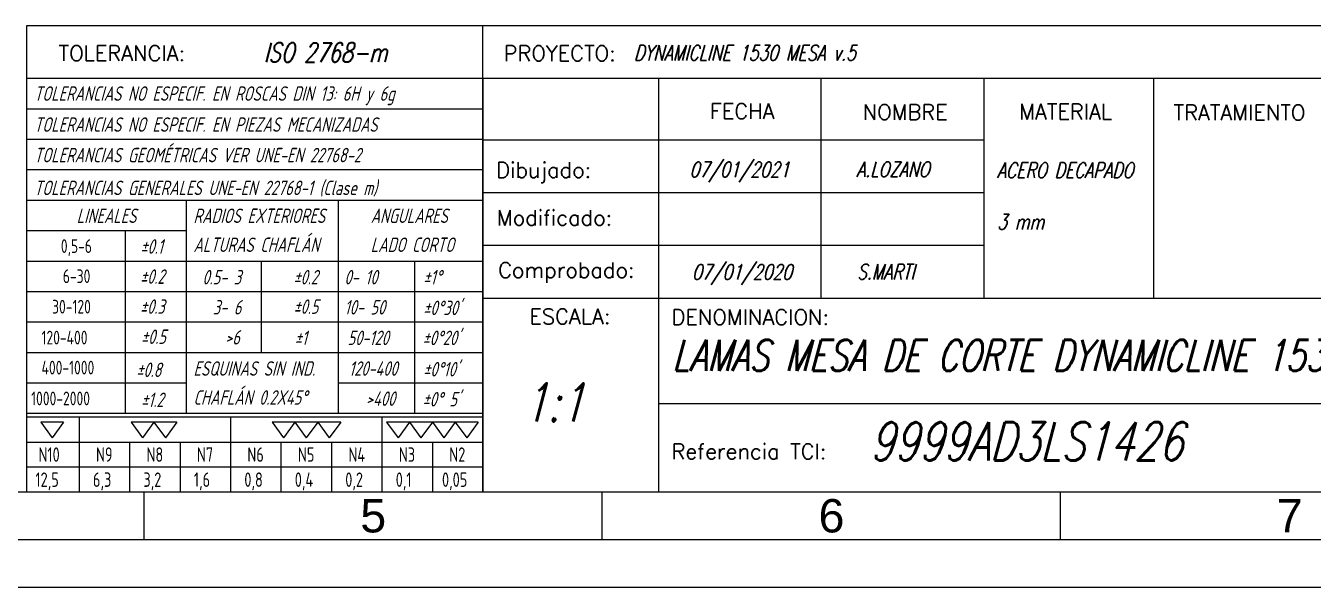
# Model space of a CAD drawing. Header units: millimetres. Extents: x 10217 to 12409, y 1251 to 2801.
# Drawn here: x 11288 to 11993, y 1251 to 1559 of the extents above; entities that cross this region are included whole.
import ezdxf
from ezdxf.enums import TextEntityAlignment as Align

# ---------------------------------------------------------------- set-up
doc = ezdxf.new("R2010")
doc.units = ezdxf.units.MM
doc.header["$LTSCALE"] = 50
for name, color, linetype in [('3-COTAS', 8, 'Continuous'), ('6-TEXTO', 8, 'Continuous'), ('9-FORMATO', 179, 'Continuous')]:
    doc.layers.add(name, color=color, linetype=linetype)
doc.styles.add('BULEGO_TEKNIKOA', font='isocp.shx', dxfattribs={"width": 0.8, "oblique": 15})
doc.styles.add('ROMANS', font='romans.shx', dxfattribs={"width": 0.75, "oblique": 15, "height": 15})
doc.styles.get("Standard").update_dxf_attribs({"font": 'arial.ttf'})

# ---------------------------------------------------------------- blocks, each defined once
blk = doc.blocks.new('A3 TCI')
at = {"color": 8}
for p, q in [((-214.87, 53.38), (-214.87, 10)), ((-166.92, 53.38), (-214.87, 53.38)), ((-166.92, 53.38), (-166.92, 10)), ((-214.87, 50.19), (-166.92, 50.19)), ((-166.92, 46.99), (-214.87, 46.99)), ((-166.92, 43.79), (-214.87, 43.79)), ((-166.92, 40.6), (-214.87, 40.6)), ((-198.09, 40.6), (-198.09, 18.22)), ((-182.11, 40.6), (-182.11, 18.22)), ((-198.09, 37.4), (-214.87, 37.4)), ((-204.48, 37.4), (-204.48, 18.22)), ((-166.92, 34.2), (-214.87, 34.2)), ((-190.2, 34.2), (-190.2, 24.61)), ((-174.12, 34.2), (-174.12, 18.22)), ((-166.92, 31.01), (-214.87, 31.01)), ((-166.92, 27.81), (-214.87, 27.81)), ((-166.92, 24.61), (-214.87, 24.61)), ((-198.09, 21.42), (-214.87, 21.42)), ((-166.92, 21.42), (-182.11, 21.42)), ((-166.92, 18.22), (-214.87, 18.22)), ((-166.92, 17.85), (-214.87, 17.85)), ((-209.33, 17.85), (-209.33, 10)), ((-193.43, 17.85), (-193.43, 10)), ((-177.52, 17.85), (-177.52, 10)), ((-213.36, 17.31, 258.15), (-212.16, 15.68, 258.15)), ((-210.96, 17.31, 258.15), (-213.36, 17.31, 258.15)), ((-210.96, 17.31, 258.15), (-212.16, 15.68, 258.15)), ((-203.88, 17.31, 258.15), (-202.68, 15.68, 258.15)), ((-201.48, 17.31, 258.15), (-203.88, 17.31, 258.15)), ((-201.48, 17.31, 258.15), (-202.68, 15.68, 258.15)), ((-201.48, 17.31, 258.15), (-200.27, 15.68, 258.15)), ((-199.07, 17.31, 258.15), (-201.48, 17.31, 258.15)), ((-199.07, 17.31, 258.15), (-200.27, 15.68, 258.15)), ((-189.07, 17.31, 258.15), (-187.87, 15.68, 258.15)), ((-186.67, 17.31, 258.15), (-189.07, 17.31, 258.15)), ((-186.67, 17.31, 258.15), (-187.87, 15.68, 258.15)), ((-184.27, 17.31, 258.15), (-186.67, 17.31, 258.15)), ((-186.67, 17.31, 258.15), (-185.47, 15.68, 258.15)), ((-184.27, 17.31, 258.15), (-185.47, 15.68, 258.15)), ((-181.86, 17.31, 258.15), (-184.27, 17.31, 258.15)), ((-184.27, 17.31, 258.15), (-183.06, 15.68, 258.15)), ((-181.86, 17.31, 258.15), (-183.06, 15.68, 258.15)), ((-174.63, 17.31, 258.15), (-177.03, 17.31, 258.15)), ((-177.03, 17.31, 258.15), (-175.83, 15.68, 258.15)), ((-174.63, 17.31, 258.15), (-175.83, 15.68, 258.15)), ((-172.23, 17.31, 258.15), (-174.63, 17.31, 258.15)), ((-174.63, 17.31, 258.15), (-173.43, 15.68, 258.15)), ((-172.23, 17.31, 258.15), (-173.43, 15.68, 258.15)), ((-169.82, 17.31, 258.15), (-172.23, 17.31, 258.15)), ((-172.23, 17.31, 258.15), (-171.02, 15.68, 258.15)), ((-169.82, 17.31, 258.15), (-171.02, 15.68, 258.15)), ((-169.82, 17.31, 258.15), (-168.62, 15.68, 258.15)), ((-167.42, 17.31, 258.15), (-169.82, 17.31, 258.15)), ((-167.42, 17.31, 258.15), (-168.62, 15.68, 258.15)), ((-214.87, 15.23), (-166.92, 15.23)), ((-204.03, 15.23), (-204.03, 10)), ((-198.73, 15.23), (-198.73, 10)), ((-188.13, 15.23), (-188.13, 10)), ((-182.83, 15.23), (-182.83, 10)), ((-172.22, 15.23), (-172.22, 10)), ((-214.87, 12.62), (-177.52, 12.62)), ((-177.52, 12.62), (-166.92, 12.62)), ((-214.87, 10), (-166.92, 10))]:
    blk.add_line(p, q, dxfattribs=at)
at = {"layer": '3-COTAS'}
for p, q in [((-148.46, 30.31), (-148.46, 53.38)), ((-131.38, 51.54), (-131.38, 53.35)), ((-131.38, 30.31), (-131.38, 51.54)), ((-114.31, 46.92), (-166.92, 46.92)), ((-114.31, 41.38), (-166.92, 41.38)), ((-114.31, 35.85), (-166.92, 35.85))]:
    blk.add_line(p, q, dxfattribs=at)
at = {"layer": '9-FORMATO', "color": 1}
for p, q in [((-214.87, 58.92), (-214.87, 10)), ((-10, 58.92), (-214.87, 58.92)), ((-166.92, 10), (-166.92, 58.92)), ((-10, 53.38), (-214.87, 53.38)), ((-114.31, 53.38), (-114.31, 30.31)), ((-96.49, 53.38), (-96.49, 30.31)), ((-10, 30.31), (-166.92, 30.31)), ((-148.46, 10), (-148.46, 30.31)), ((-10, 19.23), (-148.46, 19.23))]:
    blk.add_line(p, q, dxfattribs=at)
at = {"layer": '9-FORMATO', "color": 252, "linetype": 'ByBlock'}
for p, q in [((-395, 10), (-10, 10)), ((-202.5, 5), (-202.5, 10)), ((-154.38, 5), (-154.38, 10)), ((-106.25, 5), (-106.25, 10))]:
    blk.add_line(p, q, dxfattribs=at)
at = {"layer": '9-FORMATO', "color": 1, "linetype": 'ByBlock'}
for p, q in [((-400, 5), (-5, 5)), ((-420, 0), (0, 0))]:
    blk.add_line(p, q, dxfattribs=at)
at = {"color": 8, "style": 'BULEGO_TEKNIKOA', "width": 0.8}
for s, height, p in [('0,5-6', 1.439, (-211.25, 35.08)), ('6-30', 1.439, (-211.04, 31.92)), ('30-120', 1.439, (-212.17, 28.72)), ('120-400', 1.439, (-213.28, 25.48)), ('400-1000', 1.439, (-213.28, 22.33)), ('1000-2000', 1.439, (-214.37, 19.09)), ('N10', 1.518, (-213.6, 13.16)), ('N9', 1.518, (-207.56, 13.16)), ('N8', 1.518, (-202.26, 13.16)), ('N7', 1.518, (-196.96, 13.16)), ('N6', 1.518, (-191.66, 13.16)), ('N5', 1.518, (-186.35, 13.16)), ('N4', 1.518, (-181.05, 13.16)), ('N3', 1.518, (-175.75, 13.16)), ('N2', 1.518, (-170.45, 13.16)), ('12,5', 1.518, (-213.92, 10.53)), ('6,3', 1.518, (-207.88, 10.53)), ('3,2', 1.518, (-202.58, 10.53)), ('1,6', 1.518, (-197.28, 10.53)), ('0,8', 1.518, (-191.98, 10.53)), ('0,4', 1.518, (-186.68, 10.53)), ('0,2', 1.518, (-181.38, 10.53)), ('0,1', 1.518, (-176.08, 10.53)), ('0,05', 1.518, (-171.22, 10.53))]:
    blk.add_text(s, height=height, dxfattribs=at).set_placement(p)
at = {"color": 8, "style": 'BULEGO_TEKNIKOA'}
for s, insert, char_height, attachment_point in [('TOLERANCIAS NO ESPECIF. EN ROSCAS DIN 13: 6H y 6g', (-214.07, 50.59), 1.5184, 7), ('TOLERANCIAS NO ESPECIF. EN PIEZAS MECANIZADAS', (-214.07, 47.79), 1.5184, 7), ('TOLERANCIAS GEOMÉTRICAS VER UNE-EN 22768-2', (-214.07, 44.59), 1.5184, 7), ('TOLERANCIAS GENERALES UNE-EN 22768-1 (Clase m)', (-214.07, 41), 1.5184, 7), ('LINEALES', (-209.59, 38.22), 1.518, 7), ('RADIOS EXTERIORES', (-197.32, 38.22), 1.5184, 7), ('ANGULARES', (-178.71, 38.22), 1.518, 7), ('%%p0.1', (-201.72, 35), 1.518, 8), ('ALTURAS CHAFLÁN', (-197.32, 35.18), 1.5184, 7), ('LADO CORTO', (-178.71, 35.18), 1.518, 7), ('%%p0.2', (-201.65, 31.84), 1.518, 8), ('0.5- 3', (-192.32, 31.78), 1.518, 9), ('%%p0.2', (-186.82, 31.78), 1.518, 7), ('0- 10', (-178, 31.78), 1.518, 9), ('%%p1%%d', (-173.19, 31.78), 1.518, 7), ('%%p0.3', (-201.65, 28.69), 1.518, 8), ('3- 6', (-192.3, 28.62), 1.518, 9), ('%%p0.5', (-186.82, 28.69), 1.518, 7), ('10- 50', (-177.2, 28.62), 1.518, 9), ("%%p0%%d30'", (-173.19, 28.56), 1.518, 7), ('%%p0.5', (-201.53, 25.53), 1.518, 8), ("%%p0%%d20'", (-173.26, 25.41), 1.518, 7), ('>6', (-192.46, 25.47), 1.518, 9), ('%%p1', (-186.7, 25.41), 1.518, 7), ('50-120', (-176.82, 25.41), 1.518, 9), ('%%p0.8', (-202.01, 22.06), 1.518, 8), ('ESQUINAS SIN IND.', (-197.32, 22.19), 1.5184, 7), ('120-400', (-175.9, 22.19), 1.518, 9), ("%%p0%%d10'", (-173.19, 22.12), 1.518, 7), ('%%p1.2', (-201.65, 18.91), 1.518, 8), ('CHAFLÁN 0.2X45%%d', (-197.32, 19.15), 1.5184, 7), ('>400', (-176.15, 19.03), 1.518, 9), ("%%p0%%d 5'", (-173.26, 18.97), 1.518, 7)]:
    blk.add_mtext(s, dxfattribs=dict(at, insert=insert, char_height=char_height, attachment_point=attachment_point))
at = {"layer": '6-TEXTO', "style": 'ROMANS'}
for s, height, p in [('TOLERANCIA:', 1.6154, (-204.84, 56.04)), ('PROYECTO:', 1.615, (-158.85, 56.03)), ('FECHA', 1.615, (-139.68, 49.95)), ('NOMBRE', 1.615, (-122.56, 49.87)), ('MATERIAL', 1.615, (-105.71, 49.91)), ('TRATAMIENTO', 1.6154, (-87.45, 49.81)), ('ESCALA:', 1.615, (-157.78, 28.42))]:
    blk.add_text(s, height=height, dxfattribs=at).set_placement(p, align=Align.MIDDLE)
for s, height, p in [('Dibujado:', 1.615, (-165.51, 42.98)), ('Modificado:', 1.6154, (-165.45, 37.96)), ('Comprobado:', 1.6154, (-165.32, 32.48)), ('DENOMINACION:', 1.6154, (-147.11, 27.54)), ('Referencia TCI:', 1.6154, (-147.11, 13.44))]:
    blk.add_text(s, height=height, dxfattribs=at).set_placement(p)
at = {"layer": '6-TEXTO', "color": 252, "insert": (-189.96, 57.12), "char_height": 2, "attachment_point": 1, "style": 'ROMANS'}
blk.add_mtext_dynamic_manual_height_columns('ISO 2768-m', width=21.6593, gutter_width=17.5, heights=[0], dxfattribs=at)
at = {"layer": '6-TEXTO', "style": 'ROMANS', "oblique": 15, "width": 0.75}
for tag, p, height in [('PROYECTO', (-151.05, 55.28), 1.6), ('NUM_HOJA', (-24.5, 55.07), 1.6), ('FECH_DIB', (-145.21, 43.03), 1.6), ('NOM_DIB', (-127.69, 43.05), 1.6), ('MAT1', (-112.91, 42.96), 1.6), ('TRAT1', (-95.52, 42.91), 1.6), ('FECH_MOD', (-144.95, 37.82), 1.6), ('NOM_MOD', (-127.61, 37.74), 1.6), ('MAT2', (-112.91, 37.55), 1.6), ('TRAT2', (-95.54, 37.48), 1.6), ('FECH_COMP', (-144.95, 32.28), 1.6), ('NOM_COMP', (-127.62, 32.31), 1.6), ('MAT3', (-112.78, 32.41), 1.6), ('TRAT3', (-95.54, 32.33), 1.6), ('SUSTITUYE', (-43.96, 26.58), 1.6), ('DENOMINACION', (-147.04, 22.69), 4), ('SUSTITUIDO', (-43.85, 21.21), 1.6), ('ESCALA', (-162.71, 17.38), 4), ('REF_CLI', (-43.58, 13.67), 4), ('REF_TCI', (-126.3, 13.32), 4)]:
    blk.add_attdef(tag, p, '', height=height, dxfattribs=at)
at = {"layer": '9-FORMATO', "color": 252, "linetype": 'ByBlock'}
for s, p in [('5', (-178.44, 7.5)), ('6', (-130.31, 7.5)), ('7', (-82.19, 7.5))]:
    blk.add_text(s, height=3.5, dxfattribs=at).set_placement(p, align=Align.MIDDLE_CENTER)

msp = doc.modelspace()

# ---------------------------------------------------------------- block references
at = {"layer": '9-FORMATO'}
ref = msp.add_blockref('A3 TCI', (12409.208, 1251.203), dxfattribs=dict(at, xscale=5.218545680534717, yscale=5.218545680534717, zscale=5.218545680534717))
ref.add_attrib('PROYECTO', 'DYNAMICLINE 1530 MESA v.5', (11620.952, 1539.685), dxfattribs={"layer": '6-TEXTO', "height": 8.34967, "style": 'ROMANS', "oblique": 15, "width": 0.75})
ref.add_attrib('FECH_DIB', '07/01/2021', (11651.404, 1475.756), dxfattribs={"layer": '6-TEXTO', "height": 8.3497, "style": 'ROMANS', "oblique": 15, "width": 0.75})
ref.add_attrib('NOM_DIB', 'A.LOZANO', (11742.83, 1475.877), dxfattribs={"layer": '6-TEXTO', "height": 8.3497, "style": 'ROMANS', "oblique": 15, "width": 0.75})
ref.add_attrib('FECH_COMP', '07/01/2020', (11652.78, 1419.648), dxfattribs={"layer": '6-TEXTO', "height": 8.3497, "style": 'ROMANS', "oblique": 15, "width": 0.75})
ref.add_attrib('NOM_COMP', 'S.MARTI', (11743.195, 1419.796), dxfattribs={"layer": '6-TEXTO', "height": 8.3497, "style": 'ROMANS', "oblique": 15, "width": 0.75})
ref.add_attrib('MAT1', 'ACERO DECAPADO', (11819.977, 1475.38), dxfattribs={"layer": '6-TEXTO', "height": 8.34967, "style": 'ROMANS', "oblique": 15, "width": 0.75})
ref.add_attrib('MAT2', '3 mm', (11819.977, 1447.138), dxfattribs={"layer": '6-TEXTO', "height": 8.3497, "style": 'ROMANS', "oblique": 15, "width": 0.75})
ref.add_attrib('ESCALA', '1:1', (11560.087, 1341.911), dxfattribs={"layer": '6-TEXTO', "height": 20.8742, "style": 'ROMANS', "oblique": 15, "width": 0.75})
ref.add_attrib('DENOMINACION', 'LAMAS MESA DE CORTE DYNAMICLINE 1530 v.5', (11641.873, 1369.633), dxfattribs={"layer": '6-TEXTO', "height": 17, "style": 'ROMANS', "oblique": 15, "width": 0.75})
ref.add_attrib('REF_TCI', '9999AD3LS1426', (11750.128, 1320.694), dxfattribs={"layer": '6-TEXTO', "height": 20.87418, "style": 'ROMANS', "oblique": 15, "width": 0.75})

doc.saveas('drawing.dxf')
